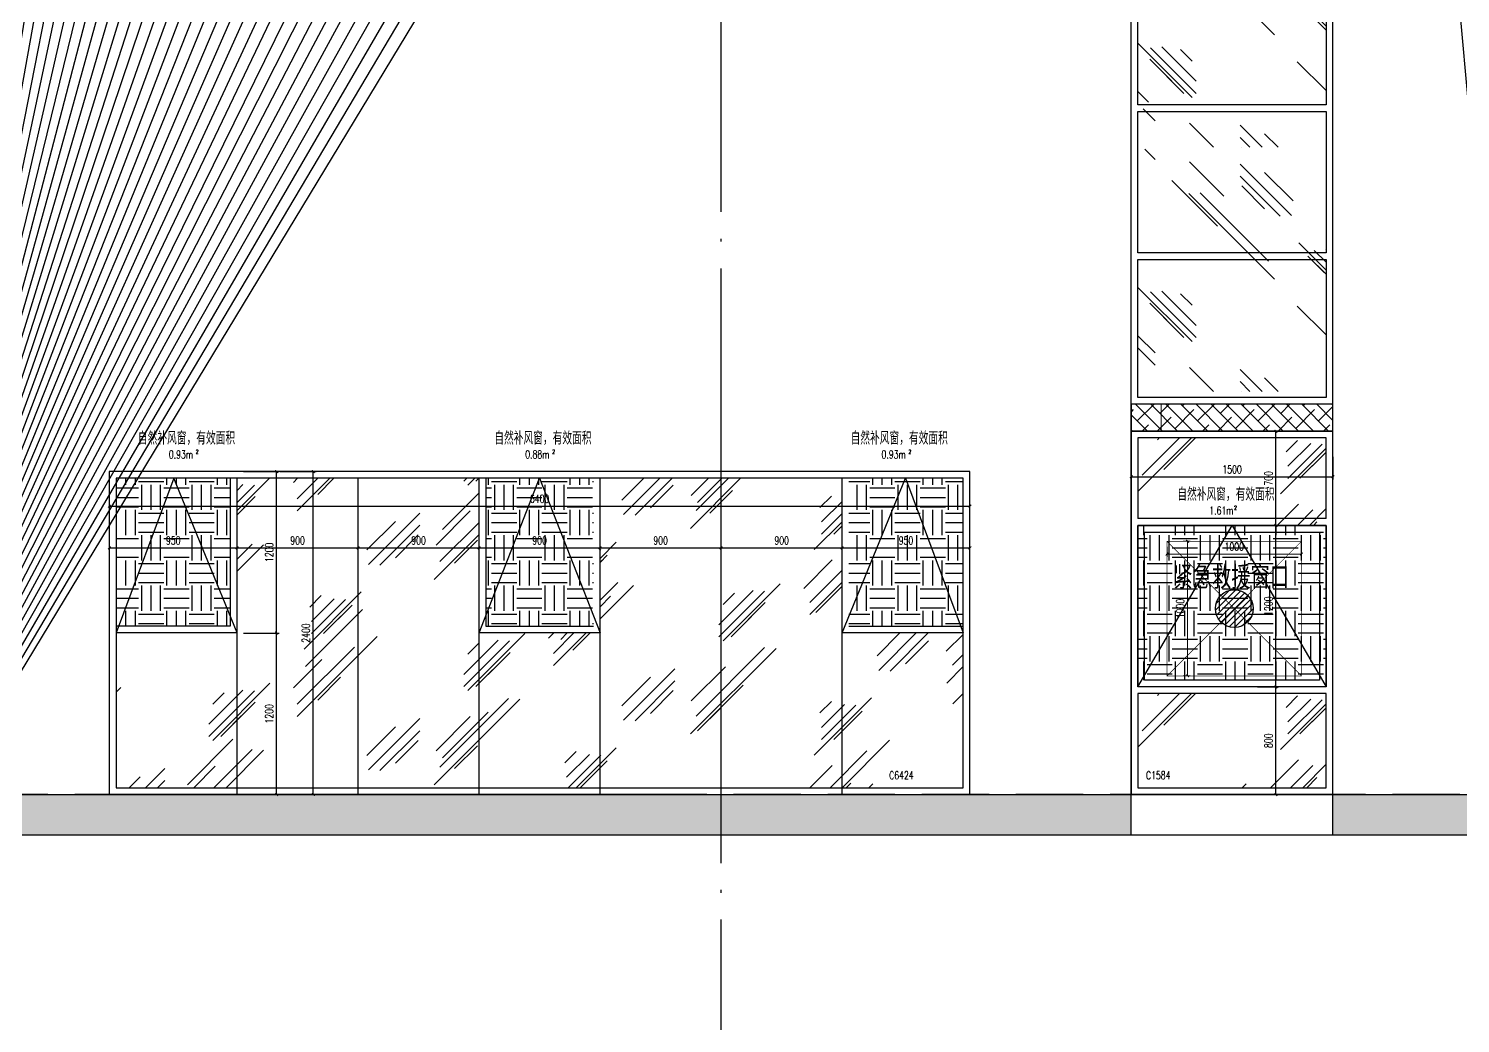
# Model space of a CAD drawing. Extents: x -4210259 to 293730, y -7499 to 868879.
# Drawn here: x -1621380 to -1610732, y 515536 to 522929 of the extents above; entities that cross this region are included whole.
import ezdxf

# ---------------------------------------------------------------- set-up
doc = ezdxf.new("R2010")
doc.units = 0
doc.header["$LTSCALE"] = 1000
doc.header["$MEASUREMENT"] = 0
for name, pattern in [('__DASH', [0.35, 0.25, -0.1]), ('DASH', [0.35, 0.25, -0.1]), ('DOTE', [2.42, 2, -0.2, 0.02, -0.2])]:
    doc.linetypes.add(name, pattern=pattern)
doc.layers.get('Defpoints').update_dxf_attribs({"color": 210})
for name, color, linetype in [('A-AXIS-DOTE', 14, 'DOTE'), ('A-HATCH-2', 251, 'Continuous'), ('A-LIN-V', 9, 'Continuous'), ('A-WINDOW', 140, 'Continuous'), ('A-彩色打印层', 22, 'Continuous'), ('A-门窗表显示尺寸', 160, 'Continuous'), ('AS-WALL', 40, 'Continuous'), ('AXIS', 3, 'Continuous'), ('PUB_DIM', 3, 'Continuous'), ('SPACE', 7, 'Continuous'), ('SPACE_HATCH', 8, 'Continuous')]:
    doc.layers.add(name, color=color, linetype=linetype)
doc.layers.add('A-WALL-HATCH', color=8, linetype='Continuous', lineweight=13)
doc.styles.add('_TCH_DIM_T3', font='SIMPLEX', dxfattribs={"width": 0.705882, "bigfont": 'GBCBIG'})
doc.styles.add('_TCH_SPACE', font='SIMPLEX', dxfattribs={"height": 5, "bigfont": 'GBCBIG'})
doc.styles.add('A-DIM_T3', font='SIMPLEX', dxfattribs={"width": 0.705882, "bigfont": 'GBCBIG'})
doc.styles.add('A-STANDARD', font='SIMPLEX', dxfattribs={"bigfont": 'GBCBIG'})
doc.styles.add('STYLE1', font='')
doc.styles.get('STYLE1').set_extended_font_data('SimSun')
doc.dimstyles.new('_TCH_ARCH&&20', dxfattribs={"dimtxt": 59.5, "dimasz": 20, "dimexe": 20, "dimexo": 20, "dimgap": 25.25, "dimtad": 1, "dimdec": 0, "dimzin": 0, "dimdsep": 46, "dimtxsty": '_TCH_DIM_T3', "dimblk": 'ARCHTICK', "dimcen": 0.09, "dimclrt": 7, "dimazin": 2, "dimtfac": 1, "dimtdec": 0, "dimtix": 1, "dimtmove": 2, "dimatfit": 3, "dimfxl": 0, "dimtolj": 1, "dimtzin": 0, "dimarcsym": 0})
doc.dimstyles.new('A-DIM&&20', dxfattribs={"dimtxt": 59.5, "dimasz": 20, "dimexe": 20, "dimexo": 20, "dimgap": 25.25, "dimtad": 1, "dimdec": 0, "dimzin": 0, "dimdsep": 46, "dimtxsty": 'A-DIM_T3', "dimblk": 'ARCHTICK', "dimcen": 0.09, "dimclrt": 7, "dimazin": 2, "dimtfac": 1, "dimtdec": 0, "dimtix": 1, "dimtmove": 2, "dimatfit": 3, "dimfxl": 0, "dimtolj": 1, "dimtzin": 0, "dimarcsym": 0})
pattern_1 = [(90, (-40600168531, -3384804562), (-238.125, -2e-30), [])]
pattern_2 = [(0, (0, 0), (187.5, 187.5), [187.5, -187.5]), (0, (0, 70.31), (187.5, 187.5), [187.5, -187.5]), (0, (0, 140.62), (187.5, 187.5), [187.5, -187.5]), (90, (23.44, 164.06), (-187.5, 187.5), [187.5, -187.5]), (90, (93.75, 164.06), (-187.5, 187.5), [187.5, -187.5]), (90, (164.06, 164.06), (-187.5, 187.5), [187.5, -187.5])]

# ---------------------------------------------------------------- blocks, each defined once
blk = doc.blocks.new('_ArchTick')
at = {"color": 0, "linetype": 'ByBlock', "const_width": 0.4}
blk.add_lwpolyline([(-0.5, -0.5), (0.5, 0.5)], dxfattribs=at)
blk = doc.blocks.new('*D1228')
at = {"layer": 'A-门窗表显示尺寸', "color": 0, "lineweight": -2}
for p, q in [((-1802664, 520137), (-1802494, 520137)), ((-1802514, 519937), (-1802514, 520137)), ((-1802664, 519937), (-1802494, 519937))]:
    blk.add_line(p, q, dxfattribs=at)
at = {"layer": 'Defpoints', "color": 0}
for p in [(-1802684, 520137), (-1802514, 520137), (-1802684, 519937)]:
    blk.add_point(p, dxfattribs=at)
at = {"layer": 'A-门窗表显示尺寸', "color": 0, "lineweight": -2, "xscale": 20, "yscale": 20, "zscale": 20}
for p, rotation in [((-1802514, 520137), 90), ((-1802514, 519937), 270)]:
    blk.add_blockref('_ArchTick', p, dxfattribs=dict(at, rotation=rotation))
at = {"layer": 'A-门窗表显示尺寸', "color": 7, "insert": (-1802569, 520037), "char_height": 59.5, "attachment_point": 5, "rotation": 90, "style": '_TCH_DIM_T3'}
blk.add_mtext('\\A1;200', dxfattribs=at)
blk = doc.blocks.new('*D1229')
at = {"layer": 'A-门窗表显示尺寸', "color": 0, "lineweight": -2}
for p, q in [((-1802664, 521237), (-1802494, 521237)), ((-1802514, 520137), (-1802514, 521237)), ((-1802664, 520137), (-1802494, 520137))]:
    blk.add_line(p, q, dxfattribs=at)
at = {"layer": 'Defpoints', "color": 0}
for p in [(-1802684, 521237), (-1802514, 521237), (-1802684, 520137)]:
    blk.add_point(p, dxfattribs=at)
at = {"layer": 'A-门窗表显示尺寸', "color": 0, "lineweight": -2, "xscale": 20, "yscale": 20, "zscale": 20}
for p, rotation in [((-1802514, 521237), 90), ((-1802514, 520137), 270)]:
    blk.add_blockref('_ArchTick', p, dxfattribs=dict(at, rotation=rotation))
at = {"layer": 'A-门窗表显示尺寸', "color": 7, "insert": (-1802569, 520687), "char_height": 59.5, "attachment_point": 5, "rotation": 90, "style": '_TCH_DIM_T3'}
blk.add_mtext('\\A1;1100', dxfattribs=at)
blk = doc.blocks.new('*D1230')
at = {"layer": 'A-门窗表显示尺寸', "color": 0, "lineweight": -2}
for p, q in [((-1802664, 522337), (-1802494, 522337)), ((-1802514, 521237), (-1802514, 522337)), ((-1802664, 521237), (-1802494, 521237))]:
    blk.add_line(p, q, dxfattribs=at)
at = {"layer": 'Defpoints', "color": 0}
for p in [(-1802684, 522337), (-1802514, 522337), (-1802684, 521237)]:
    blk.add_point(p, dxfattribs=at)
at = {"layer": 'A-门窗表显示尺寸', "color": 0, "lineweight": -2, "xscale": 20, "yscale": 20, "zscale": 20}
for p, rotation in [((-1802514, 522337), 90), ((-1802514, 521237), 270)]:
    blk.add_blockref('_ArchTick', p, dxfattribs=dict(at, rotation=rotation))
at = {"layer": 'A-门窗表显示尺寸', "color": 7, "insert": (-1802569, 521787), "char_height": 59.5, "attachment_point": 5, "rotation": 90, "style": '_TCH_DIM_T3'}
blk.add_mtext('\\A1;1100', dxfattribs=at)
blk = doc.blocks.new('*D1231')
at = {"layer": 'A-门窗表显示尺寸', "color": 0, "lineweight": -2}
for p, q in [((-1802664, 523437), (-1802494, 523437)), ((-1802514, 522337), (-1802514, 523437)), ((-1802664, 522337), (-1802494, 522337))]:
    blk.add_line(p, q, dxfattribs=at)
at = {"layer": 'Defpoints', "color": 0}
for p in [(-1802684, 523437), (-1802514, 523437), (-1802684, 522337)]:
    blk.add_point(p, dxfattribs=at)
at = {"layer": 'A-门窗表显示尺寸', "color": 0, "lineweight": -2, "xscale": 20, "yscale": 20, "zscale": 20}
for p, rotation in [((-1802514, 523437), 90), ((-1802514, 522337), 270)]:
    blk.add_blockref('_ArchTick', p, dxfattribs=dict(at, rotation=rotation))
at = {"layer": 'A-门窗表显示尺寸', "color": 7, "insert": (-1802569, 522887), "char_height": 59.5, "attachment_point": 5, "rotation": 90, "style": '_TCH_DIM_T3'}
blk.add_mtext('\\A1;1100', dxfattribs=at)
blk = doc.blocks.new('*D1232')
at = {"layer": 'A-门窗表显示尺寸', "color": 0, "lineweight": -2}
for p, q in [((-1802664, 524537), (-1802494, 524537)), ((-1802514, 523437), (-1802514, 524537)), ((-1802664, 523437), (-1802494, 523437))]:
    blk.add_line(p, q, dxfattribs=at)
at = {"layer": 'Defpoints', "color": 0}
for p in [(-1802684, 524537), (-1802514, 524537), (-1802684, 523437)]:
    blk.add_point(p, dxfattribs=at)
at = {"layer": 'A-门窗表显示尺寸', "color": 0, "lineweight": -2, "xscale": 20, "yscale": 20, "zscale": 20}
for p, rotation in [((-1802514, 524537), 90), ((-1802514, 523437), 270)]:
    blk.add_blockref('_ArchTick', p, dxfattribs=dict(at, rotation=rotation))
at = {"layer": 'A-门窗表显示尺寸', "color": 7, "insert": (-1802569, 523987), "char_height": 59.5, "attachment_point": 5, "rotation": 90, "style": '_TCH_DIM_T3'}
blk.add_mtext('\\A1;1100', dxfattribs=at)
blk = doc.blocks.new('*D1233')
at = {"layer": 'A-门窗表显示尺寸', "color": 0, "lineweight": -2}
for p, q in [((-1802664, 525637), (-1802494, 525637)), ((-1802514, 524537), (-1802514, 525637)), ((-1802664, 524537), (-1802494, 524537))]:
    blk.add_line(p, q, dxfattribs=at)
at = {"layer": 'Defpoints', "color": 0}
for p in [(-1802684, 525637), (-1802514, 525637), (-1802684, 524537)]:
    blk.add_point(p, dxfattribs=at)
at = {"layer": 'A-门窗表显示尺寸', "color": 0, "lineweight": -2, "xscale": 20, "yscale": 20, "zscale": 20}
for p, rotation in [((-1802514, 525637), 90), ((-1802514, 524537), 270)]:
    blk.add_blockref('_ArchTick', p, dxfattribs=dict(at, rotation=rotation))
at = {"layer": 'A-门窗表显示尺寸', "color": 7, "insert": (-1802569, 525087), "char_height": 59.5, "attachment_point": 5, "rotation": 90, "style": '_TCH_DIM_T3'}
blk.add_mtext('\\A1;1100', dxfattribs=at)
blk = doc.blocks.new('*D1234')
at = {"layer": 'A-门窗表显示尺寸', "color": 0, "lineweight": -2}
for p, q in [((-1802644, 525637), (-1802300, 525637)), ((-1802320, 517237), (-1802320, 525637)), ((-1802644, 517237), (-1802300, 517237))]:
    blk.add_line(p, q, dxfattribs=at)
at = {"layer": 'Defpoints', "color": 0}
for p in [(-1802664, 525637), (-1802320, 525637), (-1802664, 517237)]:
    blk.add_point(p, dxfattribs=at)
at = {"layer": 'A-门窗表显示尺寸', "color": 0, "lineweight": -2, "xscale": 20, "yscale": 20, "zscale": 20}
for p, rotation in [((-1802320, 525637), 90), ((-1802320, 517237), 270)]:
    blk.add_blockref('_ArchTick', p, dxfattribs=dict(at, rotation=rotation))
at = {"layer": 'A-门窗表显示尺寸', "color": 7, "insert": (-1802375, 521437), "char_height": 59.5, "attachment_point": 5, "rotation": 90, "style": '_TCH_DIM_T3'}
blk.add_mtext('\\A1;8400', dxfattribs=at)
blk = doc.blocks.new('*D1235')
at = {"layer": 'A-门窗表显示尺寸', "color": 0, "lineweight": -2}
for p, q in [((-1803590, 525103), (-1803590, 525272)), ((-1803590, 525252), (-1802090, 525252)), ((-1802090, 525103), (-1802090, 525272))]:
    blk.add_line(p, q, dxfattribs=at)
at = {"layer": 'Defpoints', "color": 0}
for p in [(-1802090, 525252), (-1803590, 525083), (-1802090, 525083)]:
    blk.add_point(p, dxfattribs=at)
at = {"layer": 'A-门窗表显示尺寸', "color": 0, "lineweight": -2, "xscale": 20, "yscale": 20, "zscale": 20, "rotation": 180}
blk.add_blockref('_ArchTick', (-1803590, 525252), dxfattribs=at)
at = {"layer": 'A-门窗表显示尺寸', "color": 0, "lineweight": -2, "xscale": 20, "yscale": 20, "zscale": 20}
blk.add_blockref('_ArchTick', (-1802090, 525252), dxfattribs=at)
at = {"layer": 'A-门窗表显示尺寸', "color": 7, "insert": (-1802840, 525307), "char_height": 59.5, "attachment_point": 5, "style": 'A-DIM_T3'}
blk.add_mtext('\\A1;1500', dxfattribs=at)
blk = doc.blocks.new('*D1451')
at = {"layer": 'Defpoints', "color": 0}
for p in [(-1653990, 542178), (-1652990, 542178), (-1652990, 542105)]:
    blk.add_point(p, dxfattribs=at)
at = {"layer": 'PUB_DIM', "color": 0, "lineweight": -2}
for p, q in [((-1653990, 542158), (-1653990, 542085)), ((-1653990, 542105), (-1652990, 542105)), ((-1652990, 542158), (-1652990, 542085))]:
    blk.add_line(p, q, dxfattribs=at)
at = {"layer": 'PUB_DIM', "color": 0, "lineweight": -2, "xscale": 20, "yscale": 20, "zscale": 20, "rotation": 180}
blk.add_blockref('_ArchTick', (-1653990, 542105), dxfattribs=at)
at = {"layer": 'PUB_DIM', "color": 0, "lineweight": -2, "xscale": 20, "yscale": 20, "zscale": 20}
blk.add_blockref('_ArchTick', (-1652990, 542105), dxfattribs=at)
at = {"layer": 'PUB_DIM', "color": 7, "insert": (-1653490, 542160), "char_height": 59.5, "attachment_point": 5, "style": '_TCH_DIM_T3'}
blk.add_mtext('\\A1;1000', dxfattribs=at)
blk = doc.blocks.new('*D1452')
at = {"layer": 'Defpoints', "color": 0}
for p in [(-1653889, 542200), (-1653837, 542200), (-1653889, 541200)]:
    blk.add_point(p, dxfattribs=at)
at = {"layer": 'PUB_DIM', "color": 0, "lineweight": -2}
for p, q in [((-1653869, 542200), (-1653817, 542200)), ((-1653837, 541200), (-1653837, 542200)), ((-1653869, 541200), (-1653817, 541200))]:
    blk.add_line(p, q, dxfattribs=at)
at = {"layer": 'PUB_DIM', "color": 0, "lineweight": -2, "xscale": 20, "yscale": 20, "zscale": 20}
for p, rotation in [((-1653837, 542200), 90), ((-1653837, 541200), 270)]:
    blk.add_blockref('_ArchTick', p, dxfattribs=dict(at, rotation=rotation))
at = {"layer": 'PUB_DIM', "color": 7, "insert": (-1653892, 541700), "char_height": 59.5, "attachment_point": 5, "rotation": 90, "style": '_TCH_DIM_T3'}
blk.add_mtext('\\A1;1000', dxfattribs=at)
blk = doc.blocks.new('*D1310')
at = {"layer": 'A-门窗表显示尺寸', "color": 0, "lineweight": -2}
for p, q in [((-1821550, 519937), (-1821394, 519937)), ((-1821414, 519237), (-1821414, 519937)), ((-1821550, 519237), (-1821394, 519237))]:
    blk.add_line(p, q, dxfattribs=at)
at = {"layer": 'Defpoints', "color": 0}
for p in [(-1821570, 519937), (-1821414, 519937), (-1821570, 519237)]:
    blk.add_point(p, dxfattribs=at)
at = {"layer": 'A-门窗表显示尺寸', "color": 0, "lineweight": -2, "xscale": 20, "yscale": 20, "zscale": 20}
for p, rotation in [((-1821414, 519937), 90), ((-1821414, 519237), 270)]:
    blk.add_blockref('_ArchTick', p, dxfattribs=dict(at, rotation=rotation))
at = {"layer": 'A-门窗表显示尺寸', "color": 7, "insert": (-1821469, 519587), "char_height": 59.5, "attachment_point": 5, "rotation": 90, "style": 'A-DIM_T3'}
blk.add_mtext('\\A1;700', dxfattribs=at)
blk = doc.blocks.new('*D1311')
at = {"layer": 'A-门窗表显示尺寸', "color": 0, "lineweight": -2}
for p, q in [((-1821550, 519237), (-1821394, 519237)), ((-1821414, 518037), (-1821414, 519237)), ((-1821550, 518037), (-1821394, 518037))]:
    blk.add_line(p, q, dxfattribs=at)
at = {"layer": 'Defpoints', "color": 0}
for p in [(-1821570, 519237), (-1821414, 519237), (-1821570, 518037)]:
    blk.add_point(p, dxfattribs=at)
at = {"layer": 'A-门窗表显示尺寸', "color": 0, "lineweight": -2, "xscale": 20, "yscale": 20, "zscale": 20}
for p, rotation in [((-1821414, 519237), 90), ((-1821414, 518037), 270)]:
    blk.add_blockref('_ArchTick', p, dxfattribs=dict(at, rotation=rotation))
at = {"layer": 'A-门窗表显示尺寸', "color": 7, "insert": (-1821469, 518637), "char_height": 59.5, "attachment_point": 5, "rotation": 90, "style": 'A-DIM_T3'}
blk.add_mtext('\\A1;1200', dxfattribs=at)
blk = doc.blocks.new('*D1312')
at = {"layer": 'A-门窗表显示尺寸', "color": 0, "lineweight": -2}
for p, q in [((-1821550, 518037), (-1821394, 518037)), ((-1821414, 517237), (-1821414, 518037)), ((-1821550, 517237), (-1821394, 517237))]:
    blk.add_line(p, q, dxfattribs=at)
at = {"layer": 'Defpoints', "color": 0}
for p in [(-1821570, 518037), (-1821414, 518037), (-1821570, 517237)]:
    blk.add_point(p, dxfattribs=at)
at = {"layer": 'A-门窗表显示尺寸', "color": 0, "lineweight": -2, "xscale": 20, "yscale": 20, "zscale": 20}
for p, rotation in [((-1821414, 518037), 90), ((-1821414, 517237), 270)]:
    blk.add_blockref('_ArchTick', p, dxfattribs=dict(at, rotation=rotation))
at = {"layer": 'A-门窗表显示尺寸', "color": 7, "insert": (-1821469, 517637), "char_height": 59.5, "attachment_point": 5, "rotation": 90, "style": 'A-DIM_T3'}
blk.add_mtext('\\A1;800', dxfattribs=at)
blk = doc.blocks.new('*D1313')
at = {"layer": 'A-门窗表显示尺寸', "color": 0, "lineweight": -2}
for p, q in [((-1822490, 519747), (-1822490, 519578)), ((-1820990, 519747), (-1820990, 519578)), ((-1822490, 519598), (-1820990, 519598))]:
    blk.add_line(p, q, dxfattribs=at)
at = {"layer": 'Defpoints', "color": 0}
for p in [(-1822490, 519767), (-1820990, 519767), (-1820990, 519598)]:
    blk.add_point(p, dxfattribs=at)
at = {"layer": 'A-门窗表显示尺寸', "color": 0, "lineweight": -2, "xscale": 20, "yscale": 20, "zscale": 20, "rotation": 180}
blk.add_blockref('_ArchTick', (-1822490, 519598), dxfattribs=at)
at = {"layer": 'A-门窗表显示尺寸', "color": 0, "lineweight": -2, "xscale": 20, "yscale": 20, "zscale": 20}
blk.add_blockref('_ArchTick', (-1820990, 519598), dxfattribs=at)
at = {"layer": 'A-门窗表显示尺寸', "color": 7, "insert": (-1821740, 519653), "char_height": 59.5, "attachment_point": 5, "style": 'A-DIM_T3'}
blk.add_mtext('\\A1;1500', dxfattribs=at)
blk = doc.blocks.new('*D1190')
at = {"layer": 'A-门窗表显示尺寸', "color": 0, "lineweight": -2}
for p, q in [((-1687760, 518822), (-1687760, 519090)), ((-1687760, 519070), (-1686810, 519070)), ((-1686810, 518822), (-1686810, 519090))]:
    blk.add_line(p, q, dxfattribs=at)
at = {"layer": 'Defpoints', "color": 0}
for p in [(-1686810, 519070), (-1687760, 518802), (-1686810, 518802)]:
    blk.add_point(p, dxfattribs=at)
at = {"layer": 'A-门窗表显示尺寸', "color": 0, "lineweight": -2, "xscale": 20, "yscale": 20, "zscale": 20, "rotation": 180}
blk.add_blockref('_ArchTick', (-1687760, 519070), dxfattribs=at)
at = {"layer": 'A-门窗表显示尺寸', "color": 0, "lineweight": -2, "xscale": 20, "yscale": 20, "zscale": 20}
blk.add_blockref('_ArchTick', (-1686810, 519070), dxfattribs=at)
at = {"layer": 'A-门窗表显示尺寸', "color": 7, "insert": (-1687285, 519125), "char_height": 59.5, "attachment_point": 5, "style": 'A-DIM_T3'}
blk.add_mtext('\\A1;950', dxfattribs=at)
blk = doc.blocks.new('*D1191')
at = {"layer": 'A-门窗表显示尺寸', "color": 0, "lineweight": -2}
for p, q in [((-1686810, 518822), (-1686810, 519090)), ((-1686810, 519070), (-1685910, 519070)), ((-1685910, 518822), (-1685910, 519090))]:
    blk.add_line(p, q, dxfattribs=at)
at = {"layer": 'Defpoints', "color": 0}
for p in [(-1685910, 519070), (-1686810, 518802), (-1685910, 518802)]:
    blk.add_point(p, dxfattribs=at)
at = {"layer": 'A-门窗表显示尺寸', "color": 0, "lineweight": -2, "xscale": 20, "yscale": 20, "zscale": 20, "rotation": 180}
blk.add_blockref('_ArchTick', (-1686810, 519070), dxfattribs=at)
at = {"layer": 'A-门窗表显示尺寸', "color": 0, "lineweight": -2, "xscale": 20, "yscale": 20, "zscale": 20}
blk.add_blockref('_ArchTick', (-1685910, 519070), dxfattribs=at)
at = {"layer": 'A-门窗表显示尺寸', "color": 7, "insert": (-1686360, 519125), "char_height": 59.5, "attachment_point": 5, "style": 'A-DIM_T3'}
blk.add_mtext('\\A1;900', dxfattribs=at)
blk = doc.blocks.new('*D1192')
at = {"layer": 'A-门窗表显示尺寸', "color": 0, "lineweight": -2}
for p, q in [((-1685910, 518822), (-1685910, 519090)), ((-1685910, 519070), (-1685010, 519070)), ((-1685010, 518822), (-1685010, 519090))]:
    blk.add_line(p, q, dxfattribs=at)
at = {"layer": 'Defpoints', "color": 0}
for p in [(-1685010, 519070), (-1685910, 518802), (-1685010, 518802)]:
    blk.add_point(p, dxfattribs=at)
at = {"layer": 'A-门窗表显示尺寸', "color": 0, "lineweight": -2, "xscale": 20, "yscale": 20, "zscale": 20, "rotation": 180}
blk.add_blockref('_ArchTick', (-1685910, 519070), dxfattribs=at)
at = {"layer": 'A-门窗表显示尺寸', "color": 0, "lineweight": -2, "xscale": 20, "yscale": 20, "zscale": 20}
blk.add_blockref('_ArchTick', (-1685010, 519070), dxfattribs=at)
at = {"layer": 'A-门窗表显示尺寸', "color": 7, "insert": (-1685460, 519125), "char_height": 59.5, "attachment_point": 5, "style": 'A-DIM_T3'}
blk.add_mtext('\\A1;900', dxfattribs=at)
blk = doc.blocks.new('*D1193')
at = {"layer": 'A-门窗表显示尺寸', "color": 0, "lineweight": -2}
for p, q in [((-1685010, 518822), (-1685010, 519090)), ((-1685010, 519070), (-1684110, 519070)), ((-1684110, 518822), (-1684110, 519090))]:
    blk.add_line(p, q, dxfattribs=at)
at = {"layer": 'Defpoints', "color": 0}
for p in [(-1684110, 519070), (-1685010, 518802), (-1684110, 518802)]:
    blk.add_point(p, dxfattribs=at)
at = {"layer": 'A-门窗表显示尺寸', "color": 0, "lineweight": -2, "xscale": 20, "yscale": 20, "zscale": 20, "rotation": 180}
blk.add_blockref('_ArchTick', (-1685010, 519070), dxfattribs=at)
at = {"layer": 'A-门窗表显示尺寸', "color": 0, "lineweight": -2, "xscale": 20, "yscale": 20, "zscale": 20}
blk.add_blockref('_ArchTick', (-1684110, 519070), dxfattribs=at)
at = {"layer": 'A-门窗表显示尺寸', "color": 7, "insert": (-1684560, 519125), "char_height": 59.5, "attachment_point": 5, "style": 'A-DIM_T3'}
blk.add_mtext('\\A1;900', dxfattribs=at)
blk = doc.blocks.new('*D1194')
at = {"layer": 'A-门窗表显示尺寸', "color": 0, "lineweight": -2}
for p, q in [((-1684110, 518822), (-1684110, 519090)), ((-1684110, 519070), (-1683210, 519070)), ((-1683210, 518822), (-1683210, 519090))]:
    blk.add_line(p, q, dxfattribs=at)
at = {"layer": 'Defpoints', "color": 0}
for p in [(-1683210, 519070), (-1684110, 518802), (-1683210, 518802)]:
    blk.add_point(p, dxfattribs=at)
at = {"layer": 'A-门窗表显示尺寸', "color": 0, "lineweight": -2, "xscale": 20, "yscale": 20, "zscale": 20, "rotation": 180}
blk.add_blockref('_ArchTick', (-1684110, 519070), dxfattribs=at)
at = {"layer": 'A-门窗表显示尺寸', "color": 0, "lineweight": -2, "xscale": 20, "yscale": 20, "zscale": 20}
blk.add_blockref('_ArchTick', (-1683210, 519070), dxfattribs=at)
at = {"layer": 'A-门窗表显示尺寸', "color": 7, "insert": (-1683660, 519125), "char_height": 59.5, "attachment_point": 5, "style": 'A-DIM_T3'}
blk.add_mtext('\\A1;900', dxfattribs=at)
blk = doc.blocks.new('*D1195')
at = {"layer": 'A-门窗表显示尺寸', "color": 0, "lineweight": -2}
for p, q in [((-1683210, 518822), (-1683210, 519090)), ((-1683210, 519070), (-1682310, 519070)), ((-1682310, 518822), (-1682310, 519090))]:
    blk.add_line(p, q, dxfattribs=at)
at = {"layer": 'Defpoints', "color": 0}
for p in [(-1682310, 519070), (-1683210, 518802), (-1682310, 518802)]:
    blk.add_point(p, dxfattribs=at)
at = {"layer": 'A-门窗表显示尺寸', "color": 0, "lineweight": -2, "xscale": 20, "yscale": 20, "zscale": 20, "rotation": 180}
blk.add_blockref('_ArchTick', (-1683210, 519070), dxfattribs=at)
at = {"layer": 'A-门窗表显示尺寸', "color": 0, "lineweight": -2, "xscale": 20, "yscale": 20, "zscale": 20}
blk.add_blockref('_ArchTick', (-1682310, 519070), dxfattribs=at)
at = {"layer": 'A-门窗表显示尺寸', "color": 7, "insert": (-1682760, 519125), "char_height": 59.5, "attachment_point": 5, "style": 'A-DIM_T3'}
blk.add_mtext('\\A1;900', dxfattribs=at)
blk = doc.blocks.new('*D1196')
at = {"layer": 'A-门窗表显示尺寸', "color": 0, "lineweight": -2}
for p, q in [((-1682310, 518822), (-1682310, 519090)), ((-1682310, 519070), (-1681360, 519070)), ((-1681360, 518822), (-1681360, 519090))]:
    blk.add_line(p, q, dxfattribs=at)
at = {"layer": 'Defpoints', "color": 0}
for p in [(-1681360, 519070), (-1682310, 518802), (-1681360, 518802)]:
    blk.add_point(p, dxfattribs=at)
at = {"layer": 'A-门窗表显示尺寸', "color": 0, "lineweight": -2, "xscale": 20, "yscale": 20, "zscale": 20, "rotation": 180}
blk.add_blockref('_ArchTick', (-1682310, 519070), dxfattribs=at)
at = {"layer": 'A-门窗表显示尺寸', "color": 0, "lineweight": -2, "xscale": 20, "yscale": 20, "zscale": 20}
blk.add_blockref('_ArchTick', (-1681360, 519070), dxfattribs=at)
at = {"layer": 'A-门窗表显示尺寸', "color": 7, "insert": (-1681835, 519125), "char_height": 59.5, "attachment_point": 5, "style": 'A-DIM_T3'}
blk.add_mtext('\\A1;950', dxfattribs=at)
blk = doc.blocks.new('*D1197')
at = {"layer": 'A-门窗表显示尺寸', "color": 0, "lineweight": -2}
for p, q in [((-1686490, 519637), (-1686223, 519637)), ((-1686243, 517237), (-1686243, 519637)), ((-1686490, 517237), (-1686223, 517237))]:
    blk.add_line(p, q, dxfattribs=at)
at = {"layer": 'Defpoints', "color": 0}
for p in [(-1686510, 519637), (-1686243, 519637), (-1686510, 517237)]:
    blk.add_point(p, dxfattribs=at)
at = {"layer": 'A-门窗表显示尺寸', "color": 0, "lineweight": -2, "xscale": 20, "yscale": 20, "zscale": 20}
for p, rotation in [((-1686243, 519637), 90), ((-1686243, 517237), 270)]:
    blk.add_blockref('_ArchTick', p, dxfattribs=dict(at, rotation=rotation))
at = {"layer": 'A-门窗表显示尺寸', "color": 7, "insert": (-1686298, 518437), "char_height": 59.5, "attachment_point": 5, "rotation": 90, "style": 'A-DIM_T3'}
blk.add_mtext('\\A1;2400', dxfattribs=at)
blk = doc.blocks.new('*D1198')
at = {"layer": 'A-门窗表显示尺寸', "color": 0, "lineweight": -2}
for p, q in [((-1687760, 519132), (-1687760, 519400)), ((-1687760, 519380), (-1681360, 519380)), ((-1681360, 519132), (-1681360, 519400))]:
    blk.add_line(p, q, dxfattribs=at)
at = {"layer": 'Defpoints', "color": 0}
for p in [(-1681360, 519380), (-1687760, 519112), (-1681360, 519112)]:
    blk.add_point(p, dxfattribs=at)
at = {"layer": 'A-门窗表显示尺寸', "color": 0, "lineweight": -2, "xscale": 20, "yscale": 20, "zscale": 20, "rotation": 180}
blk.add_blockref('_ArchTick', (-1687760, 519380), dxfattribs=at)
at = {"layer": 'A-门窗表显示尺寸', "color": 0, "lineweight": -2, "xscale": 20, "yscale": 20, "zscale": 20}
blk.add_blockref('_ArchTick', (-1681360, 519380), dxfattribs=at)
at = {"layer": 'A-门窗表显示尺寸', "color": 7, "insert": (-1684560, 519435), "char_height": 59.5, "attachment_point": 5, "style": 'A-DIM_T3'}
blk.add_mtext('\\A1;6400', dxfattribs=at)
blk = doc.blocks.new('*D1199')
at = {"layer": 'A-门窗表显示尺寸', "color": 0, "lineweight": -2}
for p, q in [((-1686763, 518437), (-1686496, 518437)), ((-1686516, 517237), (-1686516, 518437)), ((-1686763, 517237), (-1686496, 517237))]:
    blk.add_line(p, q, dxfattribs=at)
at = {"layer": 'Defpoints', "color": 0}
for p in [(-1686783, 518437), (-1686516, 518437), (-1686783, 517237)]:
    blk.add_point(p, dxfattribs=at)
at = {"layer": 'A-门窗表显示尺寸', "color": 0, "lineweight": -2, "xscale": 20, "yscale": 20, "zscale": 20}
for p, rotation in [((-1686516, 518437), 90), ((-1686516, 517237), 270)]:
    blk.add_blockref('_ArchTick', p, dxfattribs=dict(at, rotation=rotation))
at = {"layer": 'A-门窗表显示尺寸', "color": 7, "insert": (-1686571, 517837), "char_height": 59.5, "attachment_point": 5, "rotation": 90, "style": 'A-DIM_T3'}
blk.add_mtext('\\A1;1200', dxfattribs=at)
blk = doc.blocks.new('*D1200')
at = {"layer": 'A-门窗表显示尺寸', "color": 0, "lineweight": -2}
for p, q in [((-1686763, 519637), (-1686496, 519637)), ((-1686516, 518437), (-1686516, 519637)), ((-1686763, 518437), (-1686496, 518437))]:
    blk.add_line(p, q, dxfattribs=at)
at = {"layer": 'Defpoints', "color": 0}
for p in [(-1686783, 519637), (-1686516, 519637), (-1686783, 518437)]:
    blk.add_point(p, dxfattribs=at)
at = {"layer": 'A-门窗表显示尺寸', "color": 0, "lineweight": -2, "xscale": 20, "yscale": 20, "zscale": 20}
for p, rotation in [((-1686516, 519637), 90), ((-1686516, 518437), 270)]:
    blk.add_blockref('_ArchTick', p, dxfattribs=dict(at, rotation=rotation))
at = {"layer": 'A-门窗表显示尺寸', "color": 7, "insert": (-1686571, 519037), "char_height": 59.5, "attachment_point": 5, "rotation": 90, "style": 'A-DIM_T3'}
blk.add_mtext('\\A1;1200', dxfattribs=at)
blk = doc.blocks.new('C1454')
at = {"layer": 'A-HATCH-2'}
h = blk.add_hatch(dxfattribs=at)
h.set_pattern_fill('ANSI38', color=256, scale=50)
h.set_pattern_definition([(45, (0, 0), (-56.1266008, 56.1266008), []), (135, (0, 0), (-168.3798023, 56.1266008), [198.4375, -119.0625])])
h.paths.add_polyline_path([(-1803590.4, 520137.5), (-1802090.4, 520137.5), (-1802090.4, 519937.5), (-1803590.4, 519937.5)])
at = {"layer": 'A-WALL-HATCH'}
h = blk.add_hatch(dxfattribs=at)
h.set_pattern_fill('玻璃2', color=256, scale=100)
h.set_pattern_definition([(45, (2950370, 40), (0, 1527.35065), [600, -360, 600, -360, 240, -523.28157]), (45, (2950340, 70), (0, 1527.35065), [480, -600, 360, -360, 420, -463.28157]), (45, (2950340, 160), (0, 1527.35065), [360, -720, 240, -360, 540, -463.28157]), (45, (2950430, 70), (0, 1527.35065), [360, -720, 300, -1303.2815]), (45, (2950520, 160), (0, 1527.35065), [180, -900, 120, -1483.2815]), (45, (2950370, 310), (0, 1527.35065), [120, -900, 120, -480, 300, -763.28157]), (45, (2950910, 220), (0, 1527.35065), [600, -900, 720, -475.28157]), (45, (2950910, 130), (0, 1527.35065), [840, -600, 900, -355.28157]), (45, (2951060, 250), (0, -1697.05627), [600, -840, 480, -763.28157]), (45, (2950970, 430), (0, 1527.35065), [300, -1200, 360, -823.28157]), (45, (2951150, 340), (0, 1527.35065), [240, -1200, 240, -1003.2815])])
h.paths.add_polyline_path([(-1803540.4, 523867.5), (-1802140.4, 523867.5), (-1802140.4, 525567.5), (-1803540.4, 525567.5)])
h = blk.add_hatch(dxfattribs=at)
h.set_pattern_fill('玻璃2', color=256, scale=100)
h.set_pattern_definition([(45, (2950370, -1780), (0, 1527.35065), [600, -360, 600, -360, 240, -523.28157]), (45, (2950340, -1750), (0, 1527.35065), [480, -600, 360, -360, 420, -463.28157]), (45, (2950340, -1660), (0, 1527.35065), [360, -720, 240, -360, 540, -463.28157]), (45, (2950430, -1750), (0, 1527.35065), [360, -720, 300, -1303.2815]), (45, (2950520, -1660), (0, 1527.35065), [180, -900, 120, -1483.2815]), (45, (2950370, -1510), (0, 1527.35065), [120, -900, 120, -480, 300, -763.28157]), (45, (2950910, -1600), (0, 1527.35065), [600, -900, 720, -475.28157]), (45, (2950910, -1690), (0, 1527.35065), [840, -600, 900, -355.28157]), (45, (2951060, -1570), (0, -1697.05627), [600, -840, 480, -763.28157]), (45, (2950970, -1390), (0, 1527.35065), [300, -1200, 360, -823.28157]), (45, (2951150, -1480), (0, 1527.35065), [240, -1200, 240, -1003.2815])])
h.paths.add_polyline_path([(-1802140.4, 522332.5), (-1803540.4, 522332.5), (-1803540.4, 522047.5), (-1802140.4, 522047.5)])
h.paths.add_polyline_path([(-1803540.4, 522382.5), (-1802140.4, 522382.5), (-1802140.4, 523847.5), (-1803540.4, 523847.5)])
h = blk.add_hatch(dxfattribs=at)
h.set_pattern_fill('玻璃2', color=256, scale=100)
h.set_pattern_definition([(45, (2950370, -3595), (0, 1527.35065), [600, -360, 600, -360, 240, -523.28157]), (45, (2950340, -3565), (0, 1527.35065), [480, -600, 360, -360, 420, -463.28157]), (45, (2950340, -3475), (0, 1527.35065), [360, -720, 240, -360, 540, -463.28157]), (45, (2950430, -3565), (0, 1527.35065), [360, -720, 300, -1303.2815]), (45, (2950520, -3475), (0, 1527.35065), [180, -900, 120, -1483.2815]), (45, (2950370, -3325), (0, 1527.35065), [120, -900, 120, -480, 300, -763.28157]), (45, (2950910, -3415), (0, 1527.35065), [600, -900, 720, -475.28157]), (45, (2950910, -3505), (0, 1527.35065), [840, -600, 900, -355.28157]), (45, (2951060, -3385), (0, -1697.05627), [600, -840, 480, -763.28157]), (45, (2950970, -3205), (0, 1527.35065), [300, -1200, 360, -823.28157]), (45, (2951150, -3295), (0, 1527.35065), [240, -1200, 240, -1003.2815])])
h.paths.add_polyline_path([(-1803540.4, 520232.5), (-1802140.4, 520232.5), (-1802140.4, 522032.5), (-1803540.4, 522032.5)])
at = {"layer": 'A-LIN-V'}
for p, q in [((-1803590.4, 525637.5), (-1802090.4, 525637.5)), ((-1803590.4, 520137.5), (-1802190.4, 520137.5))]:
    blk.add_line(p, q, dxfattribs=at)
at = {"layer": 'A-WALL-HATCH'}
blk.add_line((-1802314.3, 519937.5), (-1802314.3, 520137.5), dxfattribs=at)
at = {"layer": 'A-WINDOW'}
for p, q in [((-1803590.4, 520117.5), (-1803590.4, 525637.5)), ((-1803590.4, 525637.5), (-1802090.4, 525637.5)), ((-1802090.4, 520117.5), (-1802090.4, 525637.5)), ((-1803590.4, 520137.5), (-1802090.4, 520137.5))]:
    blk.add_line(p, q, dxfattribs=at)
for points in [[(-1803540.4, 524562.5), (-1802140.4, 524562.5), (-1802140.4, 525587.5), (-1803540.4, 525587.5)], [(-1803540.4, 523462.5), (-1802140.4, 523462.5), (-1802140.4, 524512.5), (-1803540.4, 524512.5)], [(-1803540.4, 522362.5), (-1802140.4, 522362.5), (-1802140.4, 523412.5), (-1803540.4, 523412.5)], [(-1803540.4, 522312.5), (-1803540.4, 521262.5), (-1802140.4, 521262.5), (-1802140.4, 522312.5)], [(-1803540.4, 520187.5), (-1802140.4, 520187.5), (-1802140.4, 521212.5), (-1803540.4, 521212.5)], [(-1803590.4, 520137.5), (-1802090.4, 520137.5), (-1802090.4, 519937.5), (-1803590.4, 519937.5)]]:
    blk.add_lwpolyline(points, close=True, dxfattribs=at)
at = {"layer": 'A-门窗表显示尺寸'}
for p1, p2, distance, dimstyle, picture, middle in [((-1802684.3, 524537.5), (-1802684.3, 525637.5), -170, '_TCH_ARCH&&20', '*D1233', (-1802569.3, 525087.5)), ((-1802664.3, 517237.5), (-1802664.3, 525637.5), -344.3, '_TCH_ARCH&&20', '*D1234', (-1802375, 521437.5)), ((-1803590.4, 525082.5), (-1802090.4, 525082.5), 169.5, 'A-DIM&&20', '*D1235', (-1802840.4, 525307)), ((-1802684.3, 523437.5), (-1802684.3, 524537.5), -170, '_TCH_ARCH&&20', '*D1232', (-1802569.3, 523987.5)), ((-1802684.3, 522337.5), (-1802684.3, 523437.5), -170, '_TCH_ARCH&&20', '*D1231', (-1802569.3, 522887.5)), ((-1802684.3, 521237.5), (-1802684.3, 522337.5), -170, '_TCH_ARCH&&20', '*D1230', (-1802569.3, 521787.5)), ((-1802684.3, 520137.5), (-1802684.3, 521237.5), -170, '_TCH_ARCH&&20', '*D1229', (-1802569.3, 520687.5)), ((-1802684.3, 519937.5), (-1802684.3, 520137.5), -170, '_TCH_ARCH&&20', '*D1228', (-1802569.3, 520037.5))]:
    dim = blk.add_aligned_dim(p1=p1, p2=p2, distance=distance, dimstyle=dimstyle, dxfattribs=at)
    dim.commit()
    dim.dimension.update_dxf_attribs({"geometry": picture, "text_midpoint": middle})
blk = doc.blocks.new('w42432')
at = {"layer": 'A-彩色打印层'}
h = blk.add_hatch(dxfattribs=at)
h.set_pattern_fill('ANSI31', color=1, scale=20)
h.set_pattern_definition([(45, (-3066307.735, -1060647.207), (-22.4506403, 22.4506403), [])])
edge = h.paths.add_edge_path()
edge.add_arc((-1653490, 541699.6), 140.7, 0, 360)
at = {"layer": 'A-彩色打印层', "linetype": 'DASH', "const_width": 5, "elevation": 0}
blk.add_lwpolyline([(-1653990, 542199.6), (-1652990, 542199.6), (-1652990, 541199.6), (-1653990, 541199.6)], close=True, dxfattribs=at)
for points in [[(-1653990, 542199.6), (-1652990, 541199.6)], [(-1652990, 542199.6), (-1653990, 541199.6)]]:
    blk.add_lwpolyline(points, dxfattribs=at)
at = {"layer": 'A-彩色打印层', "ltscale": 0.5}
blk.add_circle((-1653490, 541699.6, 0), 140.7, dxfattribs=at)
at = {"layer": 'AXIS', "linetype": 'Continuous', "style": 'STYLE1', "width": 0.7}
blk.add_text('紧急救援窗口', height=150, dxfattribs=at).set_placement((-1653941.7, 541862.6, 0))
at = {"layer": 'PUB_DIM'}
for p1, p2, distance, picture, middle in [((-1653888.8, 541199.6), (-1653888.8, 542199.6), -51.4, '*D1452', (-1653892.4, 541699.6)), ((-1653990, 542178.3), (-1652990, 542178.3), -73.3, '*D1451', (-1653490, 542160))]:
    dim = blk.add_aligned_dim(p1=p1, p2=p2, distance=distance, dimstyle='_TCH_ARCH&&20', dxfattribs=at)
    dim.commit()
    dim.dimension.update_dxf_attribs({"geometry": picture, "text_midpoint": middle})
blk = doc.blocks.new('er446')
at = {"layer": 'A-WALL-HATCH'}
h = blk.add_hatch(dxfattribs=at)
h.set_pattern_fill('玻璃2', color=256, scale=100, angle=180)
h.set_pattern_definition([(45, (3085130.2, -5340), (0, 1527.35065), [600, -360, 600, -360, 240, -523.28157]), (45, (3085100.2, -5310), (0, 1527.35065), [480, -600, 360, -360, 420, -463.28157]), (45, (3085100.2, -5220), (0, 1527.35065), [360, -720, 240, -360, 540, -463.28157]), (45, (3085190.2, -5310), (0, 1527.35065), [360, -720, 300, -1303.2815]), (45, (3085280.2, -5220), (0, 1527.35065), [180, -900, 120, -1483.2815]), (45, (3085130.2, -5070), (0, 1527.35065), [120, -900, 120, -480, 300, -763.28157]), (45, (3085670.2, -5160), (0, 1527.35065), [600, -900, 720, -475.28157]), (45, (3085670.2, -5250), (0, 1527.35065), [840, -600, 900, -355.28157]), (45, (3085820.2, -5130), (0, -1697.05627), [600, -840, 480, -763.28157]), (45, (3085730.2, -4950), (0, 1527.35065), [300, -1200, 360, -823.28157]), (45, (3085910.2, -5040), (0, 1527.35065), [240, -1200, 240, -1003.2815])])
h.paths.add_polyline_path([(-1822440.4, 519237.5), (-1821040.4, 519237.5), (-1821040.4, 519887.5), (-1822440.4, 519887.5)])
h = blk.add_hatch(dxfattribs=at)
h.set_pattern_fill('玻璃2', color=256, scale=100, angle=180)
h.set_pattern_definition([(45, (3085130.2, -7240), (0, 1527.35065), [600, -360, 600, -360, 240, -523.28157]), (45, (3085100.2, -7210), (0, 1527.35065), [480, -600, 360, -360, 420, -463.28157]), (45, (3085100.2, -7120), (0, 1527.35065), [360, -720, 240, -360, 540, -463.28157]), (45, (3085190.2, -7210), (0, 1527.35065), [360, -720, 300, -1303.2815]), (45, (3085280.2, -7120), (0, 1527.35065), [180, -900, 120, -1483.2815]), (45, (3085130.2, -6970), (0, 1527.35065), [120, -900, 120, -480, 300, -763.28157]), (45, (3085670.2, -7060), (0, 1527.35065), [600, -900, 720, -475.28157]), (45, (3085670.2, -7150), (0, 1527.35065), [840, -600, 900, -355.28157]), (45, (3085820.2, -7030), (0, -1697.05627), [600, -840, 480, -763.28157]), (45, (3085730.2, -6850), (0, 1527.35065), [300, -1200, 360, -823.28157]), (45, (3085910.2, -6940), (0, 1527.35065), [240, -1200, 240, -1003.2815])])
h.paths.add_polyline_path([(-1822440.4, 517287.5), (-1821040.4, 517287.5), (-1821040.4, 517987.5), (-1822440.4, 517987.5)])
at = {"layer": 'SPACE_HATCH'}
h = blk.add_hatch(dxfattribs=at)
h.set_pattern_fill('土壤', color=1, scale=50, style=0)
h.set_pattern_definition(pattern_2)
h.paths.add_polyline_path([(-1821040.4, 518087.5), (-1822440.4, 518087.5), (-1822440.4, 519237.5), (-1821040.4, 519237.5)])
at = {"layer": 'A-WINDOW'}
for p, q in [((-1821040.4, 519287.5), (-1822440.4, 519287.5)), ((-1821040.4, 519237.5), (-1822440.4, 519237.5)), ((-1821040.4, 518037.5), (-1822440.4, 518037.5)), ((-1821040.4, 517987.5), (-1822440.4, 517987.5))]:
    blk.add_line(p, q, dxfattribs=at)
for points in [[(-1822490.4, 517237.5), (-1820990.4, 517237.5), (-1820990.4, 519937.5), (-1822490.4, 519937.5)], [(-1822440.4, 519237.5), (-1821040.4, 519237.5), (-1821040.4, 518037.5), (-1822440.4, 518037.5)], [(-1822390.4, 519187.5), (-1821090.4, 519187.5), (-1821090.4, 518087.5), (-1822390.4, 518087.5)]]:
    blk.add_lwpolyline(points, close=True, dxfattribs=at)
for points in [[(-1821040.4, 519287.5), (-1821040.4, 519887.5), (-1822440.4, 519887.5), (-1822440.4, 519287.5)], [(-1822440.4, 519237.5), (-1822440.4, 518037.5)], [(-1822440.4, 518037.5), (-1821740.4, 519237.5), (-1821040.4, 518037.5)], [(-1821040.4, 518037.5), (-1821040.4, 519237.5)], [(-1822440.4, 517987.5), (-1822440.4, 517287.5), (-1821040.4, 517287.5), (-1821040.4, 517987.5)]]:
    blk.add_lwpolyline(points, dxfattribs=at)
at = {"layer": 'A-WALL-HATCH'}
blk.add_blockref('w42432', (-168233.7, -23080.9, 0), dxfattribs=at)
at = {"layer": 'A-门窗表显示尺寸', "color": 3, "style": 'A-STANDARD', "width": 0.705882}
blk.add_text('C1584', height=59.5, dxfattribs=at).set_placement((-1822380, 517350))
at = {"layer": 'SPACE', "color": 1, "style": '_TCH_SPACE'}
blk.add_text('自然补风窗，有效面积', height=96.45, dxfattribs=at).set_placement((-1822147.5, 519420))
at = {"layer": 'SPACE', "color": 1, "style": '_TCH_SPACE', "width": 0.705882}
for s, height, p in [('1.61m', 59.5, (-1821909.2, 519317.6)), ('2', 29.8, (-1821725.2, 519352.6))]:
    blk.add_text(s, height=height, dxfattribs=at).set_placement(p)
at = {"layer": 'A-门窗表显示尺寸'}
for p1, p2, distance, picture, middle in [((-1821570.4, 519237.5), (-1821570.4, 519937.5), -156.1, '*D1310', (-1821469.3, 519587.5)), ((-1822490.4, 519767.5), (-1820990.4, 519767.5), -169.5, '*D1313', (-1821740.4, 519653)), ((-1821570.4, 518037.5), (-1821570.4, 519237.5), -156.1, '*D1311', (-1821469.3, 518637.5)), ((-1821570.4, 517237.5), (-1821570.4, 518037.5), -156.1, '*D1312', (-1821469.3, 517637.5))]:
    dim = blk.add_aligned_dim(p1=p1, p2=p2, distance=distance, dimstyle='A-DIM&&20', dxfattribs=at)
    dim.commit()
    dim.dimension.update_dxf_attribs({"geometry": picture, "text_midpoint": middle})
blk = doc.blocks.new('e43435')
at = {"layer": 'A-WALL-HATCH'}
h = blk.add_hatch(dxfattribs=at)
h.set_pattern_fill('玻璃2', color=256, scale=100)
h.set_pattern_definition([(45, (64850, 60), (0, 1527.35065), [600, -360, 600, -360, 240, -523.28157]), (45, (64820, 90), (0, 1527.35065), [480, -600, 360, -360, 420, -463.28157]), (45, (64820, 180), (0, 1527.35065), [360, -720, 240, -360, 540, -463.28157]), (45, (64910, 90), (0, 1527.35065), [360, -720, 300, -1303.2815]), (45, (65000, 180), (0, 1527.35065), [180, -900, 120, -1483.2815]), (45, (64850, 330), (0, 1527.35065), [120, -900, 120, -480, 300, -763.28157]), (45, (65390, 240), (0, 1527.35065), [600, -900, 720, -475.2816]), (45, (65390, 150), (0, 1527.35065), [840, -600, 900, -355.2816]), (45, (65540, 270), (0, -1697.0563), [600, -840, 480, -763.2816]), (45, (65450, 450), (0, 1527.35065), [300, -1200, 360, -823.2816]), (45, (65630, 360), (0, 1527.35065), [240, -1200, 240, -1003.2815])])
h.paths.add_polyline_path([(-1687710.4, 517287.5), (-1681410.4, 517287.5), (-1681410.4, 518437.5), (-1682310.4, 518437.5), (-1682310.4, 519587.5), (-1684110.4, 519587.5), (-1684110.4, 518437.5), (-1685010.4, 518437.5), (-1685010.4, 519587.5), (-1686810.4, 519587.5), (-1686810.4, 518437.5), (-1687710.4, 518437.5)])
at = {"layer": 'SPACE_HATCH'}
h = blk.add_hatch(dxfattribs=at)
h.set_pattern_fill('土壤', color=1, scale=50, style=0)
h.set_pattern_definition(pattern_2)
h.paths.add_polyline_path([(-1687710.4, 518487.5), (-1686860.4, 518487.5), (-1686860.4, 519587.5), (-1687710.4, 519587.5)])
h = blk.add_hatch(dxfattribs=at)
h.set_pattern_fill('土壤', color=1, scale=50, style=0)
h.set_pattern_definition(pattern_2)
h.paths.add_polyline_path([(-1684160.4, 518487.5), (-1684960.4, 518487.5), (-1684960.4, 519587.5), (-1684160.4, 519587.5)])
h = blk.add_hatch(dxfattribs=at)
h.set_pattern_fill('土壤', color=1, scale=50, style=0)
h.set_pattern_definition(pattern_2)
h.paths.add_polyline_path([(-1681410.4, 518487.5), (-1682260.4, 518487.5), (-1682260.4, 519587.5), (-1681410.4, 519587.5)])
at = {"layer": 'A-WINDOW'}
for p, q in [((-1686860.4, 519587.5), (-1686860.4, 518487.5)), ((-1686810.4, 517237.5), (-1686810.4, 519587.5)), ((-1685910.4, 517237.5), (-1685910.4, 519587.5)), ((-1685010.4, 517237.5), (-1685010.4, 519587.5)), ((-1684960.4, 519587.5), (-1684960.4, 518487.5)), ((-1684110.4, 517237.5), (-1684110.4, 519587.5)), ((-1683210.4, 517237.5), (-1683210.4, 519587.5)), ((-1682310.4, 517237.5), (-1682310.4, 519587.5)), ((-1686860.4, 518487.5), (-1687710.4, 518487.5)), ((-1684960.4, 518487.5), (-1684160.4, 518487.5)), ((-1682260.4, 518487.5), (-1681410.4, 518487.5)), ((-1686810.4, 518437.5), (-1687710.4, 518437.5)), ((-1684110.4, 518437.5), (-1685010.4, 518437.5)), ((-1681410.4, 518437.5), (-1682310.4, 518437.5))]:
    blk.add_line(p, q, dxfattribs=at)
for points in [[(-1687760.4, 517237.5), (-1681360.4, 517237.5), (-1681360.4, 519637.5), (-1687760.4, 519637.5)], [(-1687710.4, 517287.5), (-1681410.4, 517287.5), (-1681410.4, 519587.5), (-1687710.4, 519587.5)]]:
    blk.add_lwpolyline(points, close=True, dxfattribs=at)
for points in [[(-1686810.4, 518437.5), (-1687280.8, 519587.5), (-1687710.4, 518437.5)], [(-1685010.4, 518437.5), (-1684560.4, 519587.5), (-1684110.4, 518437.5)], [(-1682310.4, 518437.5), (-1681840, 519587.5), (-1681410.4, 518437.5)]]:
    blk.add_lwpolyline(points, dxfattribs=at)
at = {"layer": 'A-门窗表显示尺寸', "color": 3, "style": 'A-STANDARD', "width": 0.705882}
blk.add_text('C6424', height=59.5, dxfattribs=at).set_placement((-1681960, 517350))
at = {"layer": 'SPACE', "color": 1, "style": '_TCH_SPACE'}
for p in [(-1687548, 519837.5), (-1684897.2, 519837.5), (-1682247.2, 519837.5)]:
    blk.add_text('自然补风窗，有效面积', height=96.45, dxfattribs=at).set_placement(p)
at = {"layer": 'SPACE', "color": 1, "style": '_TCH_SPACE', "width": 0.705882}
for s, height, p in [('0.93m', 59.5, (-1687317.8, 519735.1)), ('2', 29.8, (-1687117.8, 519770.1)), ('0.88m', 59.5, (-1684667, 519735.1)), ('2', 29.8, (-1684467, 519770.1)), ('0.93m', 59.5, (-1682017, 519735.1)), ('2', 29.8, (-1681817, 519770.1))]:
    blk.add_text(s, height=height, dxfattribs=at).set_placement(p)
at = {"layer": 'A-门窗表显示尺寸'}
for p1, p2, distance, picture, middle in [((-1686783.3, 518437.5), (-1686783.3, 519637.5), -267.5, '*D1200', (-1686570.9, 519037.5)), ((-1686510.4, 517237.5), (-1686510.4, 519637.5), -267.5, '*D1197', (-1686297.9, 518437.5)), ((-1687760.4, 519112.3), (-1681360.4, 519112.3), 267.5, '*D1198', (-1684560.4, 519434.7)), ((-1687760.4, 518802.3), (-1686810.4, 518802.3), 267.5, '*D1190', (-1687285.4, 519124.7)), ((-1686810.4, 518802.3), (-1685910.4, 518802.3), 267.5, '*D1191', (-1686360.4, 519124.7)), ((-1685910.4, 518802.3), (-1685010.4, 518802.3), 267.5, '*D1192', (-1685460.4, 519124.7)), ((-1685010.4, 518802.3), (-1684110.4, 518802.3), 267.5, '*D1193', (-1684560.4, 519124.7)), ((-1684110.4, 518802.3), (-1683210.4, 518802.3), 267.5, '*D1194', (-1683660.4, 519124.7)), ((-1683210.4, 518802.3), (-1682310.4, 518802.3), 267.5, '*D1195', (-1682760.4, 519124.7)), ((-1682310.4, 518802.3), (-1681360.4, 518802.3), 267.5, '*D1196', (-1681835.4, 519124.7)), ((-1686783.3, 517237.5), (-1686783.3, 518437.5), -267.5, '*D1199', (-1686570.9, 517837.5))]:
    dim = blk.add_aligned_dim(p1=p1, p2=p2, distance=distance, dimstyle='A-DIM&&20', dxfattribs=at)
    dim.commit()
    dim.dimension.update_dxf_attribs({"geometry": picture, "text_midpoint": middle})

msp = doc.modelspace()

# ---------------------------------------------------------------- hatches: boundary and pattern name
at = {"layer": 'A-HATCH-2'}
h = msp.add_hatch(dxfattribs=at)
h.set_pattern_fill('ANSI31', color=256, scale=150, angle=45)
h.set_pattern_definition(pattern_1)
h.paths.add_polyline_path([(-1613180.2, 517237.5), (-1616680.2, 517237.5), (-1620620, 517237.5), (-1620780.2, 517237.5), (-1614380.2, 517237.5), (-1614380.2, 519637.5), (-1620780.2, 519637.5), (-1620780.2, 517237.5), (-1621980.2, 517237.5), (-1621980.2, 522237.5), (-1626980.2, 522237.5), (-1626980.2, 517237.5), (-1628180.2, 517237.5), (-1628180.2, 531687.5), (-1613180.2, 531687.5)])
h = msp.add_hatch(dxfattribs=at)
h.set_pattern_fill('ANSI31', color=256, scale=150, angle=45)
h.set_pattern_definition(pattern_1)
h.paths.add_polyline_path([(-1596680.2, 517237.5), (-1600180.2, 517237.5), (-1610480.2, 517237.5), (-1597880.2, 517237.5), (-1597880.2, 519637.5), (-1604280.2, 519637.5), (-1605480.2, 519637.5), (-1610480.2, 519637.5), (-1610480.2, 517237.5), (-1611680.2, 517237.5), (-1611680.2, 531687.5), (-1596680.2, 531687.5)])
h = msp.add_hatch(dxfattribs=at)
h.set_pattern_fill('ANSI38', color=256, scale=150)
h.set_pattern_definition([(45, (0, 0), (-168.379802, 168.379802), []), (135, (0, 0), (-505.139407, 168.379802), [595.3125, -357.1875])])
h.paths.add_polyline_path([(-1588980.2, 516937.5), (-1555630.2, 516937.5), (-1555630.2, 517237.5), (-1588980.2, 517237.5)])
h.paths.add_polyline_path([(-1595180.2, 516937.5), (-1593980.2, 516937.5), (-1593980.2, 517237.5), (-1595180.2, 517237.5)])
h.paths.add_polyline_path([(-1610470, 516937.5), (-1596680.2, 516937.5), (-1596680.2, 517237.5), (-1610470, 517237.5)])
h.paths.add_polyline_path([(-1611680.2, 516937.5), (-1610480.2, 516937.5), (-1610480.2, 517237.5), (-1611680.2, 517237.5)])
h.paths.add_polyline_path([(-1621980.2, 516937.5), (-1613180.2, 516937.5), (-1613180.2, 517237.5), (-1621980.2, 517237.5)])
h.paths.add_polyline_path([(-1628180.2, 516937.5), (-1626980.2, 516937.5), (-1626980.2, 517237.5), (-1628180.2, 517237.5)])
h.paths.add_polyline_path([(-1638480.2, 516937.5), (-1629680.2, 516937.5), (-1629680.2, 517237.5), (-1638480.2, 517237.5)])
h.paths.add_polyline_path([(-1646180.2, 516937.5), (-1638450, 516937.5), (-1638450, 517237.5), (-1646180.2, 517237.5)])
h.paths.add_polyline_path([(-1662680.2, 516937.5), (-1659980.2, 516937.5), (-1659980.2, 517237.5), (-1662680.2, 517237.5)])
h.paths.add_polyline_path([(-1666130.2, 516937.5), (-1662680.2, 516937.5), (-1662680.2, 517237.5), (-1666130.2, 517237.5)])
h.paths.add_polyline_path([(-1667330.2, 517237.5), (-1666230.2, 517237.5), (-1666230.2, 516937.5), (-1667330.2, 516937.5)])
h.paths.add_polyline_path([(-1653780.2, 516937.5), (-1653780.2, 517237.5), (-1654980.2, 517237.5), (-1654980.2, 516937.5)])
h.paths.add_polyline_path([(-1652280.2, 517237.5), (-1652280.2, 516937.5), (-1646180.2, 516937.5), (-1646180.2, 517237.5)])

# ---------------------------------------------------------------- linework, layer by layer
at = {"layer": 'A-AXIS-DOTE'}
msp.add_line((-1616230.2, 511887.5), (-1616230.2, 536222.8), dxfattribs=at)
at = {"layer": 'A-AXIS-DOTE', "linetype": '__DASH', "ltscale": 2}
msp.add_line((-1549136.8, 517237.5), (-1688498.6, 517237.5), dxfattribs=at)
at = {"layer": 'A-LIN-V'}
for p, q in [((-1613180.2, 516937.5), (-1613180.2, 531687.5)), ((-1611680.2, 516937.5), (-1611680.2, 531687.5)), ((-1667330.2, 517237.5), (-1555630.2, 517237.5)), ((-1611680.2, 517237.5), (-1613180.2, 517237.5))]:
    msp.add_line(p, q, dxfattribs=at)
at = {"layer": 'AS-WALL'}
msp.add_line((-1688498.6, 516937.5), (-1549136.8, 516937.5), dxfattribs=at)

# ---------------------------------------------------------------- block references
at = {"layer": 'A-LIN-V', "xscale": -1}
msp.add_blockref('C1454', (-3415270.6, 0), dxfattribs=at)
at = {"layer": 'A-LIN-V'}
for name, p in [('e43435', (66980.2, 0)), ('er446', (209310.2, 0))]:
    msp.add_blockref(name, p, dxfattribs=at)

doc.saveas('drawing.dxf')
